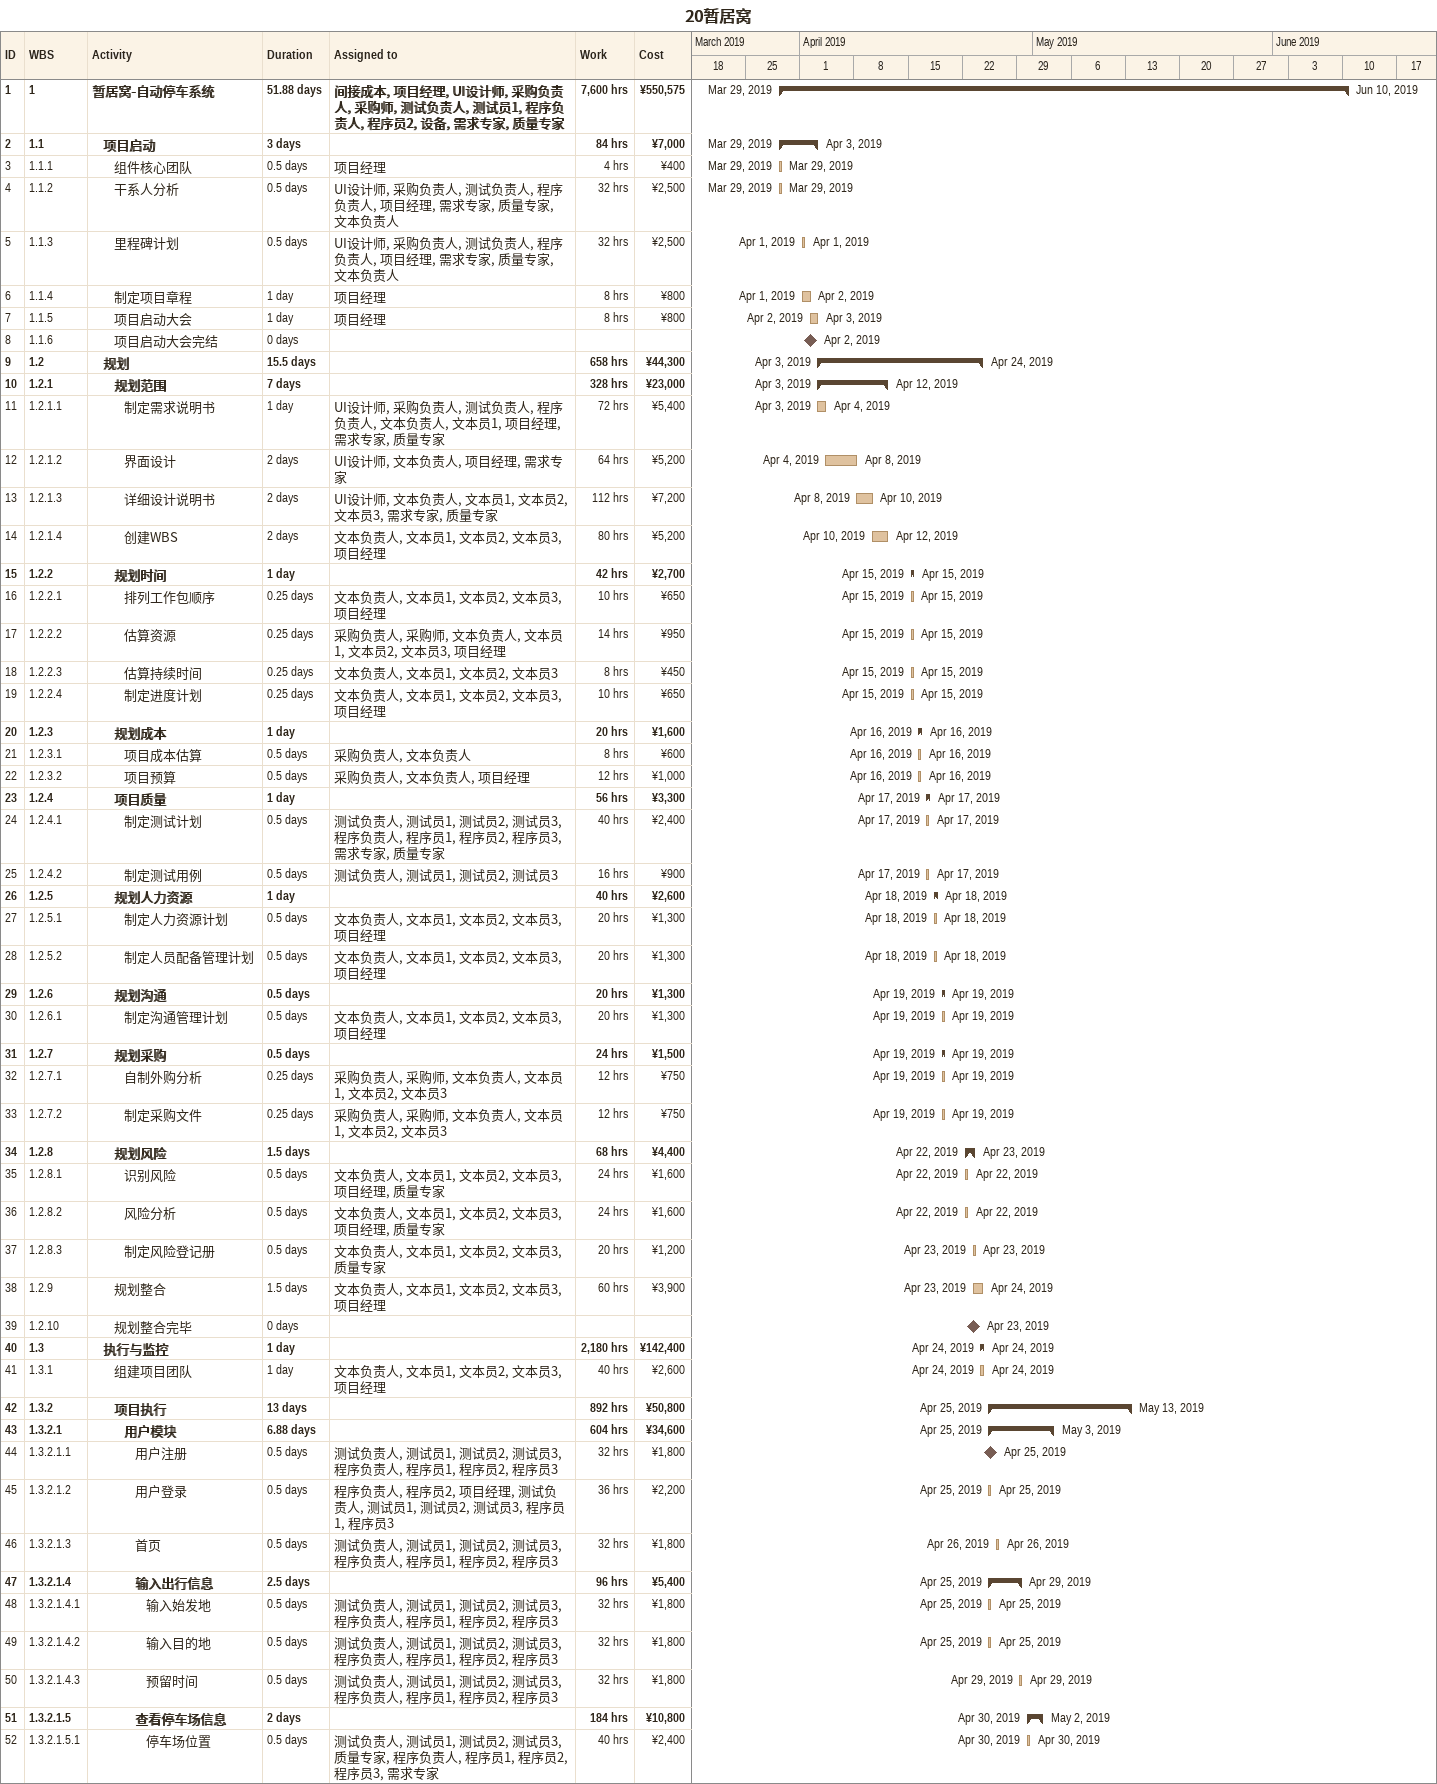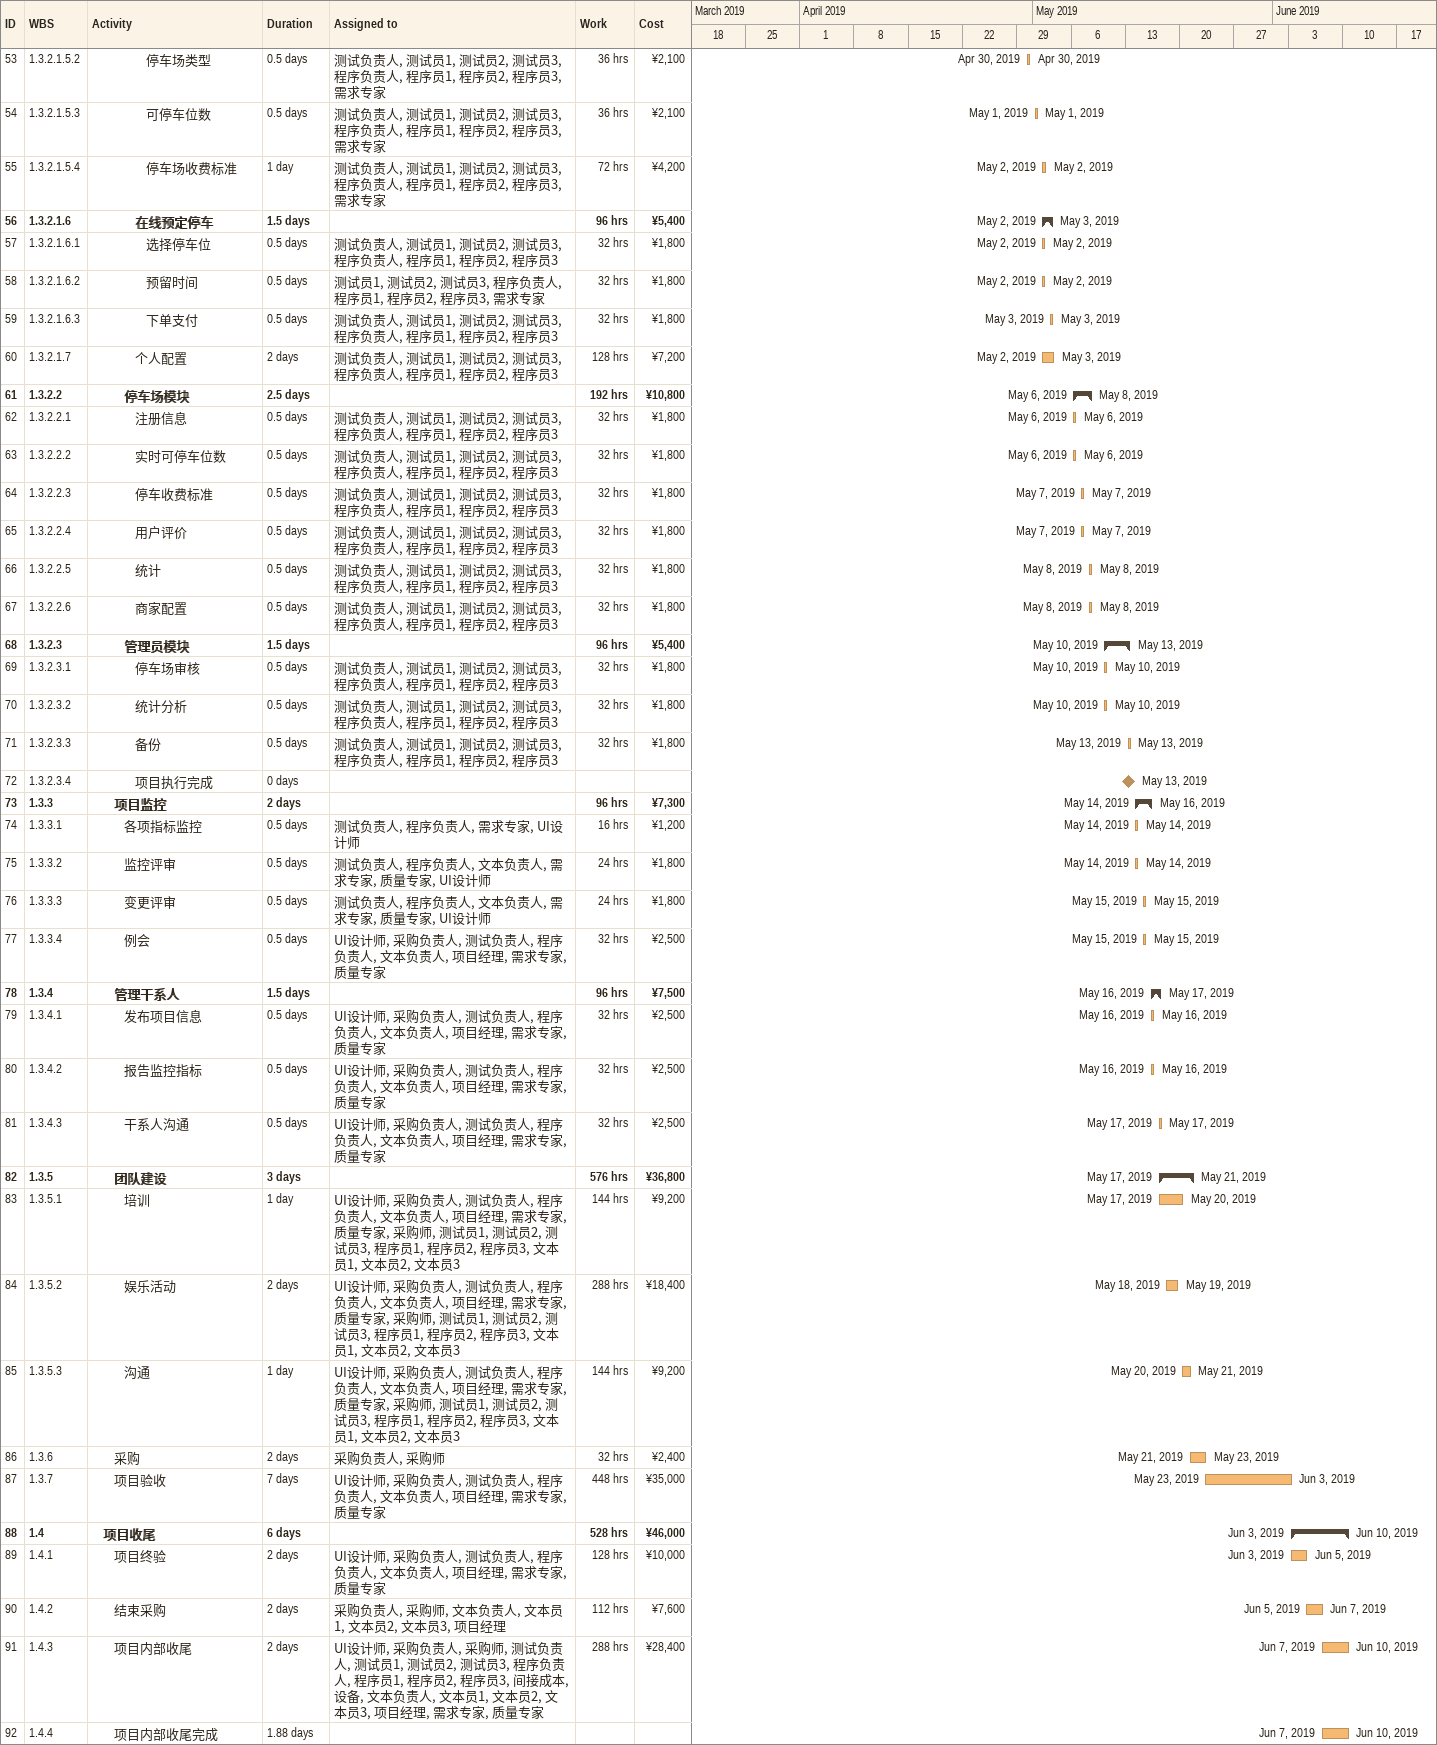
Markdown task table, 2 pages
20暂居窝

| ID | WBS | Task | Duration | Start | Finish | Resources | Work (h) | Cost (¥) |
|---|---|---|---|---|---|---|---|---|
| 1 | 1 | **暂居窝-自动停车系统** | 51.88d | 2019-03-29 | 2019-06-10 | 间接成本, 项目经理, UI设计师, 采购负责人, 采购师, 测试负责人, 测试员1, 程序负责人, 程序员2, 设备, 需求专家, 质量专家 | 7600 | 550575 |
| 2 | 1.1 | **项目启动** | 3d | 2019-03-29 | 2019-04-03 |  | 84 | 7000 |
| 3 | 1.1.1 | 组件核心团队 | 0.5d | 2019-03-29 | 2019-03-29 | 项目经理 | 4 | 400 |
| 4 | 1.1.2 | 干系人分析 | 0.5d | 2019-03-29 | 2019-03-29 | UI设计师, 采购负责人, 测试负责人, 程序负责人, 项目经理, 需求专家, 质量专家, 文本负责人 | 32 | 2500 |
| 5 | 1.1.3 | 里程碑计划 | 0.5d | 2019-04-01 | 2019-04-01 | UI设计师, 采购负责人, 测试负责人, 程序负责人, 项目经理, 需求专家, 质量专家, 文本负责人 | 32 | 2500 |
| 6 | 1.1.4 | 制定项目章程 | 1d | 2019-04-01 | 2019-04-02 | 项目经理 | 8 | 800 |
| 7 | 1.1.5 | 项目启动大会 | 1d | 2019-04-02 | 2019-04-03 | 项目经理 | 8 | 800 |
| 8 | 1.1.6 | 项目启动大会完结 | 0d | 2019-04-02 | 2019-04-02 |  |  |  |
| 9 | 1.2 | **规划** | 15.5d | 2019-04-03 | 2019-04-24 |  | 658 | 44300 |
| 10 | 1.2.1 | **规划范围** | 7d | 2019-04-03 | 2019-04-12 |  | 328 | 23000 |
| 11 | 1.2.1.1 | 制定需求说明书 | 1d | 2019-04-03 | 2019-04-04 | UI设计师, 采购负责人, 测试负责人, 程序负责人, 文本负责人, 文本员1, 项目经理, 需求专家, 质量专家 | 72 | 5400 |
| 12 | 1.2.1.2 | 界面设计 | 2d | 2019-04-04 | 2019-04-08 | UI设计师, 文本负责人, 项目经理, 需求专家 | 64 | 5200 |
| 13 | 1.2.1.3 | 详细设计说明书 | 2d | 2019-04-08 | 2019-04-10 | UI设计师, 文本负责人, 文本员1, 文本员2, 文本员3, 需求专家, 质量专家 | 112 | 7200 |
| 14 | 1.2.1.4 | 创建WBS | 2d | 2019-04-10 | 2019-04-12 | 文本负责人, 文本员1, 文本员2, 文本员3, 项目经理 | 80 | 5200 |
| 15 | 1.2.2 | **规划时间** | 1d | 2019-04-15 | 2019-04-15 |  | 42 | 2700 |
| 16 | 1.2.2.1 | 排列工作包顺序 | 0.25d | 2019-04-15 | 2019-04-15 | 文本负责人, 文本员1, 文本员2, 文本员3, 项目经理 | 10 | 650 |
| 17 | 1.2.2.2 | 估算资源 | 0.25d | 2019-04-15 | 2019-04-15 | 采购负责人, 采购师, 文本负责人, 文本员1, 文本员2, 文本员3, 项目经理 | 14 | 950 |
| 18 | 1.2.2.3 | 估算持续时间 | 0.25d | 2019-04-15 | 2019-04-15 | 文本负责人, 文本员1, 文本员2, 文本员3 | 8 | 450 |
| 19 | 1.2.2.4 | 制定进度计划 | 0.25d | 2019-04-15 | 2019-04-15 | 文本负责人, 文本员1, 文本员2, 文本员3, 项目经理 | 10 | 650 |
| 20 | 1.2.3 | **规划成本** | 1d | 2019-04-16 | 2019-04-16 |  | 20 | 1600 |
| 21 | 1.2.3.1 | 项目成本估算 | 0.5d | 2019-04-16 | 2019-04-16 | 采购负责人, 文本负责人 | 8 | 600 |
| 22 | 1.2.3.2 | 项目预算 | 0.5d | 2019-04-16 | 2019-04-16 | 采购负责人, 文本负责人, 项目经理 | 12 | 1000 |
| 23 | 1.2.4 | **项目质量** | 1d | 2019-04-17 | 2019-04-17 |  | 56 | 3300 |
| 24 | 1.2.4.1 | 制定测试计划 | 0.5d | 2019-04-17 | 2019-04-17 | 测试负责人, 测试员1, 测试员2, 测试员3, 程序负责人, 程序员1, 程序员2, 程序员3, 需求专家, 质量专家 | 40 | 2400 |
| 25 | 1.2.4.2 | 制定测试用例 | 0.5d | 2019-04-17 | 2019-04-17 | 测试负责人, 测试员1, 测试员2, 测试员3 | 16 | 900 |
| 26 | 1.2.5 | **规划人力资源** | 1d | 2019-04-18 | 2019-04-18 |  | 40 | 2600 |
| 27 | 1.2.5.1 | 制定人力资源计划 | 0.5d | 2019-04-18 | 2019-04-18 | 文本负责人, 文本员1, 文本员2, 文本员3, 项目经理 | 20 | 1300 |
| 28 | 1.2.5.2 | 制定人员配备管理计划 | 0.5d | 2019-04-18 | 2019-04-18 | 文本负责人, 文本员1, 文本员2, 文本员3, 项目经理 | 20 | 1300 |
| 29 | 1.2.6 | **规划沟通** | 0.5d | 2019-04-19 | 2019-04-19 |  | 20 | 1300 |
| 30 | 1.2.6.1 | 制定沟通管理计划 | 0.5d | 2019-04-19 | 2019-04-19 | 文本负责人, 文本员1, 文本员2, 文本员3, 项目经理 | 20 | 1300 |
| 31 | 1.2.7 | **规划采购** | 0.5d | 2019-04-19 | 2019-04-19 |  | 24 | 1500 |
| 32 | 1.2.7.1 | 自制外购分析 | 0.25d | 2019-04-19 | 2019-04-19 | 采购负责人, 采购师, 文本负责人, 文本员1, 文本员2, 文本员3 | 12 | 750 |
| 33 | 1.2.7.2 | 制定采购文件 | 0.25d | 2019-04-19 | 2019-04-19 | 采购负责人, 采购师, 文本负责人, 文本员1, 文本员2, 文本员3 | 12 | 750 |
| 34 | 1.2.8 | **规划风险** | 1.5d | 2019-04-22 | 2019-04-23 |  | 68 | 4400 |
| 35 | 1.2.8.1 | 识别风险 | 0.5d | 2019-04-22 | 2019-04-22 | 文本负责人, 文本员1, 文本员2, 文本员3, 项目经理, 质量专家 | 24 | 1600 |
| 36 | 1.2.8.2 | 风险分析 | 0.5d | 2019-04-22 | 2019-04-22 | 文本负责人, 文本员1, 文本员2, 文本员3, 项目经理, 质量专家 | 24 | 1600 |
| 37 | 1.2.8.3 | 制定风险登记册 | 0.5d | 2019-04-23 | 2019-04-23 | 文本负责人, 文本员1, 文本员2, 文本员3, 质量专家 | 20 | 1200 |
| 38 | 1.2.9 | 规划整合 | 1.5d | 2019-04-23 | 2019-04-24 | 文本负责人, 文本员1, 文本员2, 文本员3, 项目经理 | 60 | 3900 |
| 39 | 1.2.10 | 规划整合完毕 | 0d | 2019-04-23 | 2019-04-23 |  |  |  |
| 40 | 1.3 | **执行与监控** | 1d | 2019-04-24 | 2019-04-24 |  | 2180 | 142400 |
| 41 | 1.3.1 | 组建项目团队 | 1d | 2019-04-24 | 2019-04-24 | 文本负责人, 文本员1, 文本员2, 文本员3, 项目经理 | 40 | 2600 |
| 42 | 1.3.2 | **项目执行** | 13d | 2019-04-25 | 2019-05-13 |  | 892 | 50800 |
| 43 | 1.3.2.1 | **用户模块** | 6.88d | 2019-04-25 | 2019-05-03 |  | 604 | 34600 |
| 44 | 1.3.2.1.1 | 用户注册 | 0.5d | 2019-04-25 | 2019-04-25 | 测试负责人, 测试员1, 测试员2, 测试员3, 程序负责人, 程序员1, 程序员2, 程序员3 | 32 | 1800 |
| 45 | 1.3.2.1.2 | 用户登录 | 0.5d | 2019-04-25 | 2019-04-25 | 程序负责人, 程序员2, 项目经理, 测试负责人, 测试员1, 测试员2, 测试员3, 程序员1, 程序员3 | 36 | 2200 |
| 46 | 1.3.2.1.3 | 首页 | 0.5d | 2019-04-26 | 2019-04-26 | 测试负责人, 测试员1, 测试员2, 测试员3, 程序负责人, 程序员1, 程序员2, 程序员3 | 32 | 1800 |
| 47 | 1.3.2.1.4 | **输入出行信息** | 2.5d | 2019-04-25 | 2019-04-29 |  | 96 | 5400 |
| 48 | 1.3.2.1.4.1 | 输入始发地 | 0.5d | 2019-04-25 | 2019-04-25 | 测试负责人, 测试员1, 测试员2, 测试员3, 程序负责人, 程序员1, 程序员2, 程序员3 | 32 | 1800 |
| 49 | 1.3.2.1.4.2 | 输入目的地 | 0.5d | 2019-04-25 | 2019-04-25 | 测试负责人, 测试员1, 测试员2, 测试员3, 程序负责人, 程序员1, 程序员2, 程序员3 | 32 | 1800 |
| 50 | 1.3.2.1.4.3 | 预留时间 | 0.5d | 2019-04-29 | 2019-04-29 | 测试负责人, 测试员1, 测试员2, 测试员3, 程序负责人, 程序员1, 程序员2, 程序员3 | 32 | 1800 |
| 51 | 1.3.2.1.5 | **查看停车场信息** | 2d | 2019-04-30 | 2019-05-02 |  | 184 | 10800 |
| 52 | 1.3.2.1.5.1 | 停车场位置 | 0.5d | 2019-04-30 | 2019-04-30 | 测试负责人, 测试员1, 测试员2, 测试员3, 质量专家, 程序负责人, 程序员1, 程序员2, 程序员3, 需求专家 | 40 | 2400 |
| 53 | 1.3.2.1.5.2 | 停车场类型 | 0.5d | 2019-04-30 | 2019-04-30 | 测试负责人, 测试员1, 测试员2, 测试员3, 程序负责人, 程序员1, 程序员2, 程序员3, 需求专家 | 36 | 2100 |
| 54 | 1.3.2.1.5.3 | 可停车位数 | 0.5d | 2019-05-01 | 2019-05-01 | 测试负责人, 测试员1, 测试员2, 测试员3, 程序负责人, 程序员1, 程序员2, 程序员3, 需求专家 | 36 | 2100 |
| 55 | 1.3.2.1.5.4 | 停车场收费标准 | 1d | 2019-05-02 | 2019-05-02 | 测试负责人, 测试员1, 测试员2, 测试员3, 程序负责人, 程序员1, 程序员2, 程序员3, 需求专家 | 72 | 4200 |
| 56 | 1.3.2.1.6 | **在线预定停车** | 1.5d | 2019-05-02 | 2019-05-03 |  | 96 | 5400 |
| 57 | 1.3.2.1.6.1 | 选择停车位 | 0.5d | 2019-05-02 | 2019-05-02 | 测试负责人, 测试员1, 测试员2, 测试员3, 程序负责人, 程序员1, 程序员2, 程序员3 | 32 | 1800 |
| 58 | 1.3.2.1.6.2 | 预留时间 | 0.5d | 2019-05-02 | 2019-05-02 | 测试员1, 测试员2, 测试员3, 程序负责人, 程序员1, 程序员2, 程序员3, 需求专家 | 32 | 1800 |
| 59 | 1.3.2.1.6.3 | 下单支付 | 0.5d | 2019-05-03 | 2019-05-03 | 测试负责人, 测试员1, 测试员2, 测试员3, 程序负责人, 程序员1, 程序员2, 程序员3 | 32 | 1800 |
| 60 | 1.3.2.1.7 | 个人配置 | 2d | 2019-05-02 | 2019-05-03 | 测试负责人, 测试员1, 测试员2, 测试员3, 程序负责人, 程序员1, 程序员2, 程序员3 | 128 | 7200 |
| 61 | 1.3.2.2 | **停车场模块** | 2.5d | 2019-05-06 | 2019-05-08 |  | 192 | 10800 |
| 62 | 1.3.2.2.1 | 注册信息 | 0.5d | 2019-05-06 | 2019-05-06 | 测试负责人, 测试员1, 测试员2, 测试员3, 程序负责人, 程序员1, 程序员2, 程序员3 | 32 | 1800 |
| 63 | 1.3.2.2.2 | 实时可停车位数 | 0.5d | 2019-05-06 | 2019-05-06 | 测试负责人, 测试员1, 测试员2, 测试员3, 程序负责人, 程序员1, 程序员2, 程序员3 | 32 | 1800 |
| 64 | 1.3.2.2.3 | 停车收费标准 | 0.5d | 2019-05-07 | 2019-05-07 | 测试负责人, 测试员1, 测试员2, 测试员3, 程序负责人, 程序员1, 程序员2, 程序员3 | 32 | 1800 |
| 65 | 1.3.2.2.4 | 用户评价 | 0.5d | 2019-05-07 | 2019-05-07 | 测试负责人, 测试员1, 测试员2, 测试员3, 程序负责人, 程序员1, 程序员2, 程序员3 | 32 | 1800 |
| 66 | 1.3.2.2.5 | 统计 | 0.5d | 2019-05-08 | 2019-05-08 | 测试负责人, 测试员1, 测试员2, 测试员3, 程序负责人, 程序员1, 程序员2, 程序员3 | 32 | 1800 |
| 67 | 1.3.2.2.6 | 商家配置 | 0.5d | 2019-05-08 | 2019-05-08 | 测试负责人, 测试员1, 测试员2, 测试员3, 程序负责人, 程序员1, 程序员2, 程序员3 | 32 | 1800 |
| 68 | 1.3.2.3 | **管理员模块** | 1.5d | 2019-05-10 | 2019-05-13 |  | 96 | 5400 |
| 69 | 1.3.2.3.1 | 停车场审核 | 0.5d | 2019-05-10 | 2019-05-10 | 测试负责人, 测试员1, 测试员2, 测试员3, 程序负责人, 程序员1, 程序员2, 程序员3 | 32 | 1800 |
| 70 | 1.3.2.3.2 | 统计分析 | 0.5d | 2019-05-10 | 2019-05-10 | 测试负责人, 测试员1, 测试员2, 测试员3, 程序负责人, 程序员1, 程序员2, 程序员3 | 32 | 1800 |
| 71 | 1.3.2.3.3 | 备份 | 0.5d | 2019-05-13 | 2019-05-13 | 测试负责人, 测试员1, 测试员2, 测试员3, 程序负责人, 程序员1, 程序员2, 程序员3 | 32 | 1800 |
| 72 | 1.3.2.3.4 | 项目执行完成 | 0d | 2019-05-13 | 2019-05-13 |  |  |  |
| 73 | 1.3.3 | **项目监控** | 2d | 2019-05-14 | 2019-05-16 |  | 96 | 7300 |
| 74 | 1.3.3.1 | 各项指标监控 | 0.5d | 2019-05-14 | 2019-05-14 | 测试负责人, 程序负责人, 需求专家, UI设计师 | 16 | 1200 |
| 75 | 1.3.3.2 | 监控评审 | 0.5d | 2019-05-14 | 2019-05-14 | 测试负责人, 程序负责人, 文本负责人, 需求专家, 质量专家, UI设计师 | 24 | 1800 |
| 76 | 1.3.3.3 | 变更评审 | 0.5d | 2019-05-15 | 2019-05-15 | 测试负责人, 程序负责人, 文本负责人, 需求专家, 质量专家, UI设计师 | 24 | 1800 |
| 77 | 1.3.3.4 | 例会 | 0.5d | 2019-05-15 | 2019-05-15 | UI设计师, 采购负责人, 测试负责人, 程序负责人, 文本负责人, 项目经理, 需求专家, 质量专家 | 32 | 2500 |
| 78 | 1.3.4 | **管理干系人** | 1.5d | 2019-05-16 | 2019-05-17 |  | 96 | 7500 |
| 79 | 1.3.4.1 | 发布项目信息 | 0.5d | 2019-05-16 | 2019-05-16 | UI设计师, 采购负责人, 测试负责人, 程序负责人, 文本负责人, 项目经理, 需求专家, 质量专家 | 32 | 2500 |
| 80 | 1.3.4.2 | 报告监控指标 | 0.5d | 2019-05-16 | 2019-05-16 | UI设计师, 采购负责人, 测试负责人, 程序负责人, 文本负责人, 项目经理, 需求专家, 质量专家 | 32 | 2500 |
| 81 | 1.3.4.3 | 干系人沟通 | 0.5d | 2019-05-17 | 2019-05-17 | UI设计师, 采购负责人, 测试负责人, 程序负责人, 文本负责人, 项目经理, 需求专家, 质量专家 | 32 | 2500 |
| 82 | 1.3.5 | **团队建设** | 3d | 2019-05-17 | 2019-05-21 |  | 576 | 36800 |
| 83 | 1.3.5.1 | 培训 | 1d | 2019-05-17 | 2019-05-20 | UI设计师, 采购负责人, 测试负责人, 程序负责人, 文本负责人, 项目经理, 需求专家, 质量专家, 采购师, 测试员1, 测试员2, 测试员3, 程序员1, 程序员2, 程序员3, 文本员1, 文本员2, 文本员3 | 144 | 9200 |
| 84 | 1.3.5.2 | 娱乐活动 | 2d | 2019-05-18 | 2019-05-19 | UI设计师, 采购负责人, 测试负责人, 程序负责人, 文本负责人, 项目经理, 需求专家, 质量专家, 采购师, 测试员1, 测试员2, 测试员3, 程序员1, 程序员2, 程序员3, 文本员1, 文本员2, 文本员3 | 288 | 18400 |
| 85 | 1.3.5.3 | 沟通 | 1d | 2019-05-20 | 2019-05-21 | UI设计师, 采购负责人, 测试负责人, 程序负责人, 文本负责人, 项目经理, 需求专家, 质量专家, 采购师, 测试员1, 测试员2, 测试员3, 程序员1, 程序员2, 程序员3, 文本员1, 文本员2, 文本员3 | 144 | 9200 |
| 86 | 1.3.6 | 采购 | 2d | 2019-05-21 | 2019-05-23 | 采购负责人, 采购师 | 32 | 2400 |
| 87 | 1.3.7 | 项目验收 | 7d | 2019-05-23 | 2019-06-03 | UI设计师, 采购负责人, 测试负责人, 程序负责人, 文本负责人, 项目经理, 需求专家, 质量专家 | 448 | 35000 |
| 88 | 1.4 | **项目收尾** | 6d | 2019-06-03 | 2019-06-10 |  | 528 | 46000 |
| 89 | 1.4.1 | 项目终验 | 2d | 2019-06-03 | 2019-06-05 | UI设计师, 采购负责人, 测试负责人, 程序负责人, 文本负责人, 项目经理, 需求专家, 质量专家 | 128 | 10000 |
| 90 | 1.4.2 | 结束采购 | 2d | 2019-06-05 | 2019-06-07 | 采购负责人, 采购师, 文本负责人, 文本员1, 文本员2, 文本员3, 项目经理 | 112 | 7600 |
| 91 | 1.4.3 | 项目内部收尾 | 2d | 2019-06-07 | 2019-06-10 | UI设计师, 采购负责人, 采购师, 测试负责人, 测试员1, 测试员2, 测试员3, 程序负责人, 程序员1, 程序员2, 程序员3, 间接成本, 设备, 文本负责人, 文本员1, 文本员2, 文本员3, 项目经理, 需求专家, 质量专家 | 288 | 28400 |
| 92 | 1.4.4 | 项目内部收尾完成 | 1.88d | 2019-06-07 | 2019-06-10 |  |  |  |
